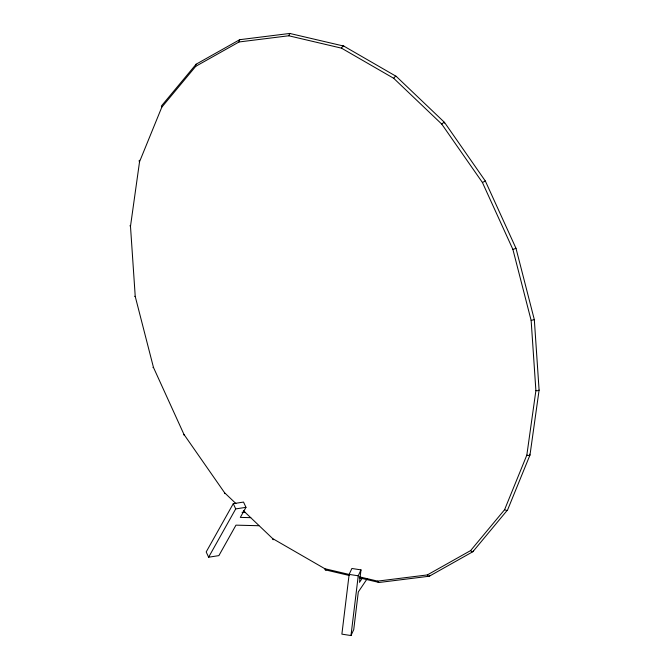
<?xml version="1.0" encoding="UTF-8"?>
<svg xmlns="http://www.w3.org/2000/svg" width="669" height="669" viewBox="0 0 669 669"><rect width="100%" height="100%" fill="white"/><g stroke="black" fill="none" stroke-linecap="round" stroke-linejoin="round"><path stroke-width="1" d="M235.889 503.531L224.625 492.794L183.967 434.424L153.477 367.465L135.238 296.484L130.488 226.314L139.545 161.747L161.806 107.174L195.741 66.323L239.042 41.971L288.765 35.775L289.777 33.45L343.791 46.086L396.215 76.358L444.5 122.385L485.351 181.04L515.991 248.316L534.322 319.631L539.097 390.127L529.99 455.004L507.629 509.837L472.874 551.708L429.281 576.226L379.223 582.465L359.211 577.815M362.364 578.058L359.479 582.339L360.992 569.888L351.886 568.474L349.143 574.395L341.884 634.145L350.982 635.55L353.734 629.629L358.308 591.931L367.064 578.944M350.982 635.55L358.241 575.808L360.992 569.888M359.353 576.829L377.609 581.118L427.332 574.93L470.633 550.57L504.577 509.719L526.829 455.146L535.894 390.579L531.136 320.409L512.897 249.428L482.408 182.47L441.749 124.1L393.69 78.29L341.508 48.16L288.765 35.775M224.625 492.794L224.5 493.53L225.21 493.546M444.375 123.121L444.5 122.385L443.79 122.368L441.749 124.1M341.508 48.16L342.879 45.918L343.791 46.086M393.69 78.29L395.412 76.249L396.215 76.358M250.766 517.655L240.322 517.396L245.975 507.328L243.533 502.076L233.28 503.657L206.186 551.95L208.628 557.21L218.88 555.621L235.973 525.148L258.811 525.725M208.628 557.21L235.714 508.917L245.975 507.328M183.967 434.424L183.649 434.875L184.276 434.783M485.033 181.491L485.351 181.04L482.408 182.47M289.777 33.45L239.719 39.688L196.126 64.207L195.473 65.027L195.741 66.323M473.527 550.888L472.874 551.708L471.67 551.582L470.633 550.57M196.126 64.207L161.965 105.334L161.371 106.078L161.806 107.174M239.719 39.688L238.984 40.558L239.042 41.971M430.016 575.357L429.281 576.226L428.16 576.051L427.332 574.93M139.553 160.276L139.01 160.911L139.545 161.747M539.097 390.127L537.24 390.821L535.894 390.579M534.322 319.631L531.136 320.409M153.586 367.373L153.009 367.599L153.477 367.465M512.897 249.428L515.991 248.316L515.523 248.45M242.061 512.245L245.197 512.32M507.035 510.581L504.577 509.719M273.588 539.666L272.785 539.557L272.684 538.604L243.399 510.69M349.143 574.395L358.241 575.808M272.684 538.604L324.866 568.734L325.209 569.829L326.121 569.996M324.866 568.734L349.21 574.454M325.209 569.829L349.21 575.465M134.678 296.283L135.238 296.484M526.829 455.146L529.447 455.639L529.99 455.004L529.455 454.167M129.903 225.779L130.488 226.314M377.609 581.118L378.211 582.273M233.28 503.657L235.714 508.917"/></g></svg>
